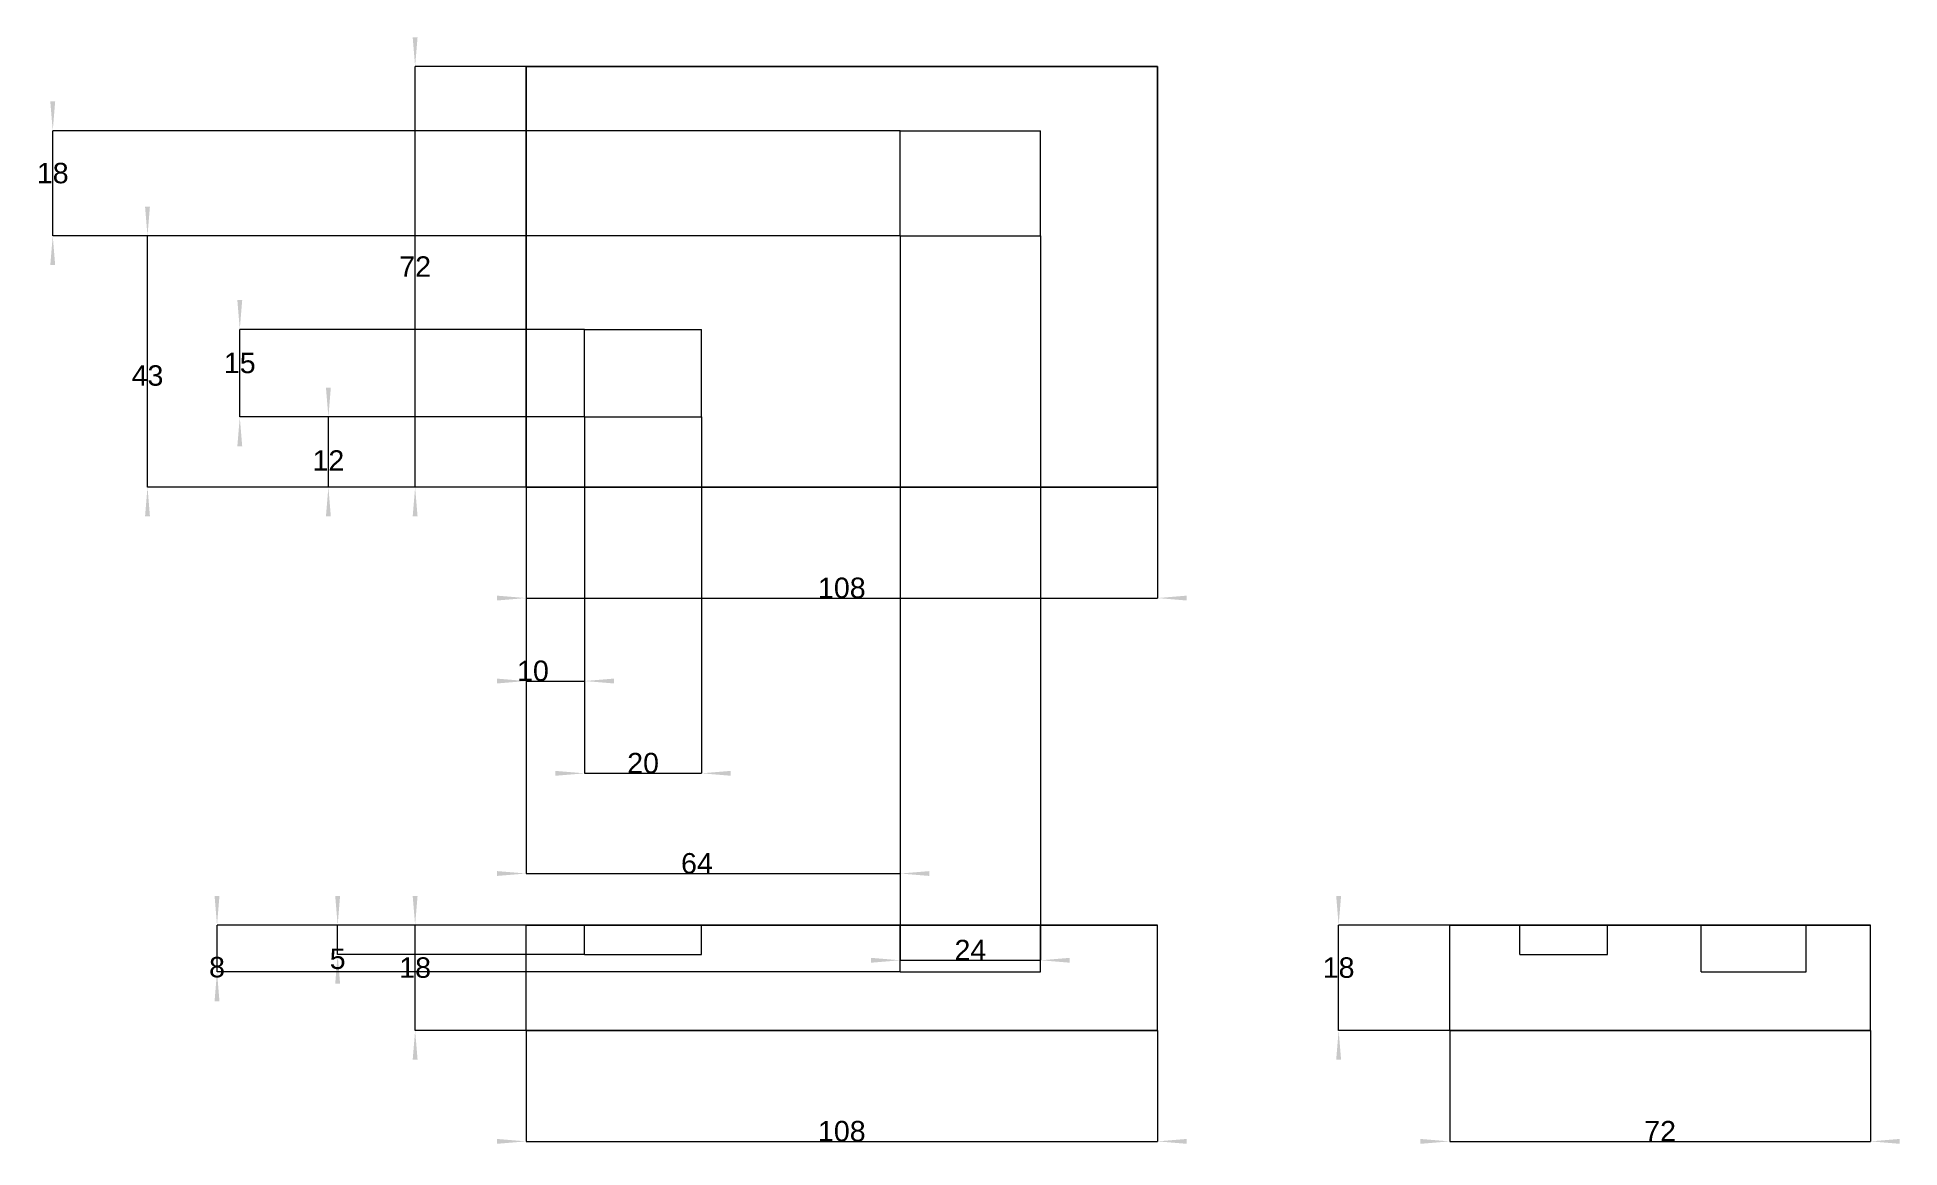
# Model space of a CAD drawing. Header units: millimetres. Extents: x 42 to 361, y 56 to 246.
import ezdxf
from ezdxf.enums import TextEntityAlignment as Align

# ---------------------------------------------------------------- set-up
doc = ezdxf.new("R2010")
doc.units = ezdxf.units.MM
doc.layers.get('0').update_dxf_attribs({"linetype": 'CONTINUOUS'})
for name, color, linetype in [('D', 7, 'CONTINUOUS'), ('D001', 7, 'CONTINUOUS'), ('D002', 7, 'CONTINUOUS'), ('D003', 7, 'CONTINUOUS'), ('D004', 7, 'CONTINUOUS'), ('D005', 7, 'CONTINUOUS'), ('D006', 7, 'CONTINUOUS'), ('D007', 7, 'CONTINUOUS'), ('D008', 7, 'CONTINUOUS'), ('D009', 7, 'CONTINUOUS'), ('D010', 7, 'CONTINUOUS'), ('D011', 7, 'CONTINUOUS'), ('D012', 7, 'CONTINUOUS'), ('D013', 7, 'CONTINUOUS'), ('D014', 7, 'CONTINUOUS'), ('D015', 7, 'CONTINUOUS'), ('Front', 7, 'CONTINUOUS'), ('Right', 7, 'CONTINUOUS'), ('Top', 7, 'CONTINUOUS')]:
    doc.layers.add(name, color=color, linetype=linetype)
doc.styles.get("Standard").update_dxf_attribs({"font": 'arial.ttf'})
doc.dimstyles.get("Standard").update_dxf_attribs({"dimscale": 0, "dimtxt": 2.5, "dimasz": 2.5, "dimexe": 1.25, "dimexo": 0.625, "dimtad": 1, "dimtxsty": 'STANDARD', "dimcen": 2.5, "dimazin": 3, "dimtfac": 1, "dimtmove": 0, "dimatfit": 3})

# ---------------------------------------------------------------- blocks, each defined once
blk = doc.blocks.new('*D')
at = {"color": 0}
for points in [[(121, 56.5833), (121, 57.4167), (126, 57)], [(239, 56.5833), (239, 57.4167), (234, 57)]]:
    blk.add_solid(points, dxfattribs=at)
at = {"layer": 'D'}
for p, q in [((126, 76), (126, 57)), ((234, 76), (234, 57)), ((126, 57), (234, 57))]:
    blk.add_line(p, q, dxfattribs=at)
blk.add_text('108', height=3.5, dxfattribs=at).set_placement((180, 57), align=Align.CENTER)
blk = doc.blocks.new('*D001')
at = {"color": 0}
for points in [[(106.583, 99), (107.417, 99), (107, 94)], [(106.583, 71), (107.417, 71), (107, 76)]]:
    blk.add_solid(points, dxfattribs=at)
at = {"layer": 'D001'}
for p, q in [((234, 94), (107, 94)), ((107, 76), (107, 94)), ((234, 76), (107, 76))]:
    blk.add_line(p, q, dxfattribs=at)
blk.add_text('18', height=3.5, dxfattribs=at).set_placement((107, 85), align=Align.CENTER)
blk = doc.blocks.new('*D002')
at = {"color": 0}
for points in [[(121, 149.583), (121, 150.417), (126, 150)], [(239, 149.583), (239, 150.417), (234, 150)]]:
    blk.add_solid(points, dxfattribs=at)
at = {"layer": 'D002'}
for p, q in [((126, 241), (126, 150)), ((234, 241), (234, 150)), ((126, 150), (234, 150))]:
    blk.add_line(p, q, dxfattribs=at)
blk.add_text('108', height=3.5, dxfattribs=at).set_placement((180, 150), align=Align.CENTER)
blk = doc.blocks.new('*D003')
at = {"color": 0}
for points in [[(106.583, 246), (107.417, 246), (107, 241)], [(106.583, 164), (107.417, 164), (107, 169)]]:
    blk.add_solid(points, dxfattribs=at)
at = {"layer": 'D003'}
for p, q in [((234, 241), (107, 241)), ((107, 169), (107, 241)), ((234, 169), (107, 169))]:
    blk.add_line(p, q, dxfattribs=at)
blk.add_text('72', height=3.5, dxfattribs=at).set_placement((107, 205), align=Align.CENTER)
blk = doc.blocks.new('*D004')
at = {"color": 0}
for points in [[(279, 56.5833), (279, 57.4167), (284, 57)], [(361, 56.5833), (361, 57.4167), (356, 57)]]:
    blk.add_solid(points, dxfattribs=at)
at = {"layer": 'D004'}
for p, q in [((284, 76), (284, 57)), ((356, 76), (356, 57)), ((284, 57), (356, 57))]:
    blk.add_line(p, q, dxfattribs=at)
blk.add_text('72', height=3.5, dxfattribs=at).set_placement((320, 57), align=Align.CENTER)
blk = doc.blocks.new('*D005')
at = {"color": 0}
for points in [[(264.583, 99), (265.417, 99), (265, 94)], [(264.583, 71), (265.417, 71), (265, 76)]]:
    blk.add_solid(points, dxfattribs=at)
at = {"layer": 'D005'}
for p, q in [((356, 94), (265, 94)), ((265, 76), (265, 94)), ((356, 76), (265, 76))]:
    blk.add_line(p, q, dxfattribs=at)
blk.add_text('18', height=3.5, dxfattribs=at).set_placement((265, 85), align=Align.CENTER)
blk = doc.blocks.new('*D006')
at = {"color": 0}
for points in [[(121, 135.382), (121, 136.216), (126, 135.799)], [(141, 135.382), (141, 136.216), (136, 135.799)]]:
    blk.add_solid(points, dxfattribs=at)
at = {"layer": 'D006'}
for p, q in [((136, 181), (136, 135.799)), ((126, 169), (126, 135.799)), ((126, 135.799), (136, 135.799))]:
    blk.add_line(p, q, dxfattribs=at)
blk.add_text('10', height=3.5, dxfattribs=at).set_placement((127.159, 135.799), align=Align.CENTER)
blk = doc.blocks.new('*D007')
at = {"color": 0}
for points in [[(91.7422, 186), (92.5756, 186), (92.1589, 181)], [(91.7422, 164), (92.5756, 164), (92.1589, 169)]]:
    blk.add_solid(points, dxfattribs=at)
at = {"layer": 'D007'}
for p, q in [((136, 181), (92.1589, 181)), ((92.1589, 169), (92.1589, 181)), ((126, 169), (92.1589, 169))]:
    blk.add_line(p, q, dxfattribs=at)
blk.add_text('12', height=3.5, dxfattribs=at).set_placement((92.1589, 171.799), align=Align.CENTER)
blk = doc.blocks.new('*D008')
at = {"color": 0}
for points in [[(131, 119.583), (131, 120.417), (136, 120)], [(161, 119.583), (161, 120.417), (156, 120)]]:
    blk.add_solid(points, dxfattribs=at)
at = {"layer": 'D008'}
for p, q in [((136, 181), (136, 120)), ((156, 181), (156, 120)), ((136, 120), (156, 120))]:
    blk.add_line(p, q, dxfattribs=at)
blk.add_text('20', height=3.5, dxfattribs=at).set_placement((146, 120), align=Align.CENTER)
blk = doc.blocks.new('*D009')
at = {"color": 0}
for points in [[(76.5833, 201), (77.4167, 201), (77, 196)], [(76.5833, 176), (77.4167, 176), (77, 181)]]:
    blk.add_solid(points, dxfattribs=at)
at = {"layer": 'D009'}
for p, q in [((136, 196), (77, 196)), ((77, 181), (77, 196)), ((136, 181), (77, 181))]:
    blk.add_line(p, q, dxfattribs=at)
blk.add_text('15', height=3.5, dxfattribs=at).set_placement((77, 188.5), align=Align.CENTER)
blk = doc.blocks.new('*D010')
at = {"color": 0}
for points in [[(93.3286, 99), (94.1619, 99), (93.7452, 94)], [(93.3286, 84), (94.1619, 84), (93.7452, 89)]]:
    blk.add_solid(points, dxfattribs=at)
at = {"layer": 'D010'}
for p, q in [((234, 94), (93.7452, 94)), ((93.7452, 89), (93.7452, 94)), ((136, 89), (93.7452, 89))]:
    blk.add_line(p, q, dxfattribs=at)
blk.add_text('5', height=3.5, dxfattribs=at).set_placement((93.7452, 86.5065), align=Align.CENTER)
blk = doc.blocks.new('*D011')
at = {"color": 0}
for points in [[(121, 102.433), (121, 103.266), (126, 102.85)], [(195, 102.433), (195, 103.266), (190, 102.85)]]:
    blk.add_solid(points, dxfattribs=at)
at = {"layer": 'D011'}
for p, q in [((190, 212), (190, 102.85)), ((126, 169), (126, 102.85)), ((126, 102.85), (190, 102.85))]:
    blk.add_line(p, q, dxfattribs=at)
blk.add_text('64', height=3.5, dxfattribs=at).set_placement((155.212, 102.85), align=Align.CENTER)
blk = doc.blocks.new('*D012')
at = {"color": 0}
for points in [[(60.7949, 217), (61.6282, 217), (61.2116, 212)], [(60.7949, 164), (61.6282, 164), (61.2116, 169)]]:
    blk.add_solid(points, dxfattribs=at)
at = {"layer": 'D012'}
for p, q in [((190, 212), (61.2116, 212)), ((61.2116, 169), (61.2116, 212)), ((126, 169), (61.2116, 169))]:
    blk.add_line(p, q, dxfattribs=at)
blk.add_text('43', height=3.5, dxfattribs=at).set_placement((61.2116, 186.35), align=Align.CENTER)
blk = doc.blocks.new('*D013')
at = {"color": 0}
for points in [[(185, 87.5833), (185, 88.4167), (190, 88)], [(219, 87.5833), (219, 88.4167), (214, 88)]]:
    blk.add_solid(points, dxfattribs=at)
at = {"layer": 'D013'}
for p, q in [((190, 212), (190, 88)), ((214, 212), (214, 88)), ((190, 88), (214, 88))]:
    blk.add_line(p, q, dxfattribs=at)
blk.add_text('24', height=3.5, dxfattribs=at).set_placement((202, 88), align=Align.CENTER)
blk = doc.blocks.new('*D014')
at = {"color": 0}
for points in [[(44.5833, 235), (45.4167, 235), (45, 230)], [(44.5833, 207), (45.4167, 207), (45, 212)]]:
    blk.add_solid(points, dxfattribs=at)
at = {"layer": 'D014'}
for p, q in [((190, 230), (45, 230)), ((45, 212), (45, 230)), ((190, 212), (45, 212))]:
    blk.add_line(p, q, dxfattribs=at)
blk.add_text('18', height=3.5, dxfattribs=at).set_placement((45, 221), align=Align.CENTER)
blk = doc.blocks.new('*D015')
at = {"color": 0}
for points in [[(72.6889, 99), (73.5222, 99), (73.1056, 94)], [(72.6889, 81), (73.5222, 81), (73.1056, 86)]]:
    blk.add_solid(points, dxfattribs=at)
at = {"layer": 'D015'}
for p, q in [((234, 94), (73.1056, 94)), ((73.1056, 86), (73.1056, 94)), ((190, 86), (73.1056, 86))]:
    blk.add_line(p, q, dxfattribs=at)
blk.add_text('8', height=3.5, dxfattribs=at).set_placement((73.1056, 85.0807), align=Align.CENTER)

msp = doc.modelspace()

# ---------------------------------------------------------------- linework, layer by layer
at = {"layer": 'Front'}
for p, q in [((126, 76), (126, 94)), ((126, 94), (234, 94)), ((126, 76), (126, 94)), ((126, 94), (234, 94)), ((136, 94), (156, 94)), ((136, 94), (156, 94)), ((136, 89), (136, 94)), ((136, 89), (136, 94)), ((156, 89), (156, 94)), ((156, 89), (156, 94)), ((190, 94), (214, 94)), ((190, 94), (214, 94)), ((190, 86), (190, 94)), ((190, 86), (190, 94)), ((214, 86), (214, 94)), ((214, 86), (214, 94)), ((234, 76), (234, 94)), ((234, 76), (234, 94)), ((136, 89), (156, 89)), ((136, 89), (156, 89)), ((190, 86), (214, 86)), ((190, 86), (214, 86)), ((126, 76), (234, 76)), ((126, 76), (234, 76))]:
    msp.add_line(p, q, dxfattribs=at)
at = {"layer": 'Right'}
for p, q in [((284, 76), (284, 94)), ((284, 94), (356, 94)), ((284, 76), (284, 94)), ((284, 94), (356, 94)), ((296, 94), (311, 94)), ((296, 94), (311, 94)), ((296, 89), (296, 94)), ((296, 89), (296, 94)), ((311, 89), (311, 94)), ((311, 89), (311, 94)), ((327, 94), (345, 94)), ((327, 94), (345, 94)), ((327, 86), (327, 94)), ((327, 86), (327, 94)), ((345, 86), (345, 94)), ((345, 86), (345, 94)), ((356, 76), (356, 94)), ((356, 76), (356, 94)), ((296, 89), (311, 89)), ((296, 89), (311, 89)), ((327, 86), (345, 86)), ((327, 86), (345, 86)), ((284, 76), (356, 76)), ((284, 76), (356, 76))]:
    msp.add_line(p, q, dxfattribs=at)
at = {"layer": 'Top'}
for p, q in [((126, 169), (126, 241)), ((126, 241), (234, 241)), ((126, 169), (126, 241)), ((126, 241), (234, 241)), ((234, 169), (234, 241)), ((234, 169), (234, 241)), ((190, 230), (214, 230)), ((190, 212), (190, 230)), ((190, 230), (214, 230)), ((190, 212), (190, 230)), ((214, 212), (214, 230)), ((214, 212), (214, 230)), ((190, 212), (214, 212)), ((190, 212), (214, 212)), ((136, 181), (136, 196)), ((136, 196), (156, 196)), ((136, 181), (136, 196)), ((136, 196), (156, 196)), ((156, 181), (156, 196)), ((156, 181), (156, 196)), ((136, 181), (156, 181)), ((136, 181), (156, 181)), ((126, 169), (234, 169)), ((126, 169), (234, 169))]:
    msp.add_line(p, q, dxfattribs=at)

# ---------------------------------------------------------------- dimensions: what is measured, and where the dimension line sits
at = {"layer": 'D'}
dim = msp.add_linear_dim(base=(180, 57), p1=(126, 76), p2=(234, 76), text='108', dimstyle='STANDARD', dxfattribs=at)
dim.commit()
dim.dimension.update_dxf_attribs({"geometry": '*D', "text_midpoint": (180, 62)})
at = {"layer": 'D001'}
dim = msp.add_linear_dim(base=(107, 85), p1=(234, 76), p2=(234, 94), angle=90, text='18', dimstyle='STANDARD', dxfattribs=at)
dim.commit()
dim.dimension.update_dxf_attribs({"geometry": '*D001', "text_midpoint": (112, 85)})
at = {"layer": 'D002'}
dim = msp.add_linear_dim(base=(180, 150), p1=(126, 241), p2=(234, 241), text='108', dimstyle='STANDARD', dxfattribs=at)
dim.commit()
dim.dimension.update_dxf_attribs({"geometry": '*D002', "text_midpoint": (180, 155)})
at = {"layer": 'D003'}
dim = msp.add_linear_dim(base=(107, 205), p1=(234, 169), p2=(234, 241), angle=90, text='72', dimstyle='STANDARD', dxfattribs=at)
dim.commit()
dim.dimension.update_dxf_attribs({"geometry": '*D003', "text_midpoint": (112, 205)})
at = {"layer": 'D004'}
dim = msp.add_linear_dim(base=(320, 57), p1=(284, 76), p2=(356, 76), text='72', dimstyle='STANDARD', dxfattribs=at)
dim.commit()
dim.dimension.update_dxf_attribs({"geometry": '*D004', "text_midpoint": (320, 62)})
at = {"layer": 'D005'}
dim = msp.add_linear_dim(base=(265, 85), p1=(356, 76), p2=(356, 94), angle=90, text='18', dimstyle='STANDARD', dxfattribs=at)
dim.commit()
dim.dimension.update_dxf_attribs({"geometry": '*D005', "text_midpoint": (270, 85)})
at = {"layer": 'D006'}
dim = msp.add_linear_dim(base=(127.159, 135.799), p1=(126, 169), p2=(136, 181), text='10', dimstyle='STANDARD', dxfattribs=at)
dim.commit()
dim.dimension.update_dxf_attribs({"geometry": '*D006', "text_midpoint": (131, 139)})
at = {"layer": 'D007'}
dim = msp.add_linear_dim(base=(92.159, 171.799), p1=(126, 169), p2=(136, 181), angle=90, text='12', dimstyle='STANDARD', dxfattribs=at)
dim.commit()
dim.dimension.update_dxf_attribs({"geometry": '*D007', "text_midpoint": (96, 175)})
at = {"layer": 'D008'}
dim = msp.add_linear_dim(base=(146, 120), p1=(136, 181), p2=(156, 181), text='20', dimstyle='STANDARD', dxfattribs=at)
dim.commit()
dim.dimension.update_dxf_attribs({"geometry": '*D008', "text_midpoint": (146, 125)})
at = {"layer": 'D009'}
dim = msp.add_linear_dim(base=(77, 188.5), p1=(136, 181), p2=(136, 196), angle=90, text='15', dimstyle='STANDARD', dxfattribs=at)
dim.commit()
dim.dimension.update_dxf_attribs({"geometry": '*D009', "text_midpoint": (82, 188.5)})
at = {"layer": 'D010'}
dim = msp.add_linear_dim(base=(93.745, 86.506), p1=(136, 89), p2=(234, 94), angle=90, text='5', dimstyle='STANDARD', dxfattribs=at)
dim.commit()
dim.dimension.update_dxf_attribs({"geometry": '*D010', "text_midpoint": (94, 91.5)})
at = {"layer": 'D011'}
dim = msp.add_linear_dim(base=(155.212, 102.85), p1=(126, 169), p2=(190, 212), text='64', dimstyle='STANDARD', dxfattribs=at)
dim.commit()
dim.dimension.update_dxf_attribs({"geometry": '*D011', "text_midpoint": (158, 107)})
at = {"layer": 'D012'}
dim = msp.add_linear_dim(base=(61.212, 186.35), p1=(126, 169), p2=(190, 212), angle=90, text='43', dimstyle='STANDARD', dxfattribs=at)
dim.commit()
dim.dimension.update_dxf_attribs({"geometry": '*D012', "text_midpoint": (64, 190.5)})
at = {"layer": 'D013'}
dim = msp.add_linear_dim(base=(202, 88), p1=(190, 212), p2=(214, 212), text='24', dimstyle='STANDARD', dxfattribs=at)
dim.commit()
dim.dimension.update_dxf_attribs({"geometry": '*D013', "text_midpoint": (202, 93)})
at = {"layer": 'D014'}
dim = msp.add_linear_dim(base=(45, 221), p1=(190, 212), p2=(190, 230), angle=90, text='18', dimstyle='STANDARD', dxfattribs=at)
dim.commit()
dim.dimension.update_dxf_attribs({"geometry": '*D014', "text_midpoint": (50, 221)})
at = {"layer": 'D015'}
dim = msp.add_linear_dim(base=(73.106, 85.081), p1=(190, 86), p2=(234, 94), angle=90, text='8', dimstyle='STANDARD', dxfattribs=at)
dim.commit()
dim.dimension.update_dxf_attribs({"geometry": '*D015', "text_midpoint": (74, 90)})

doc.saveas('drawing.dxf')
